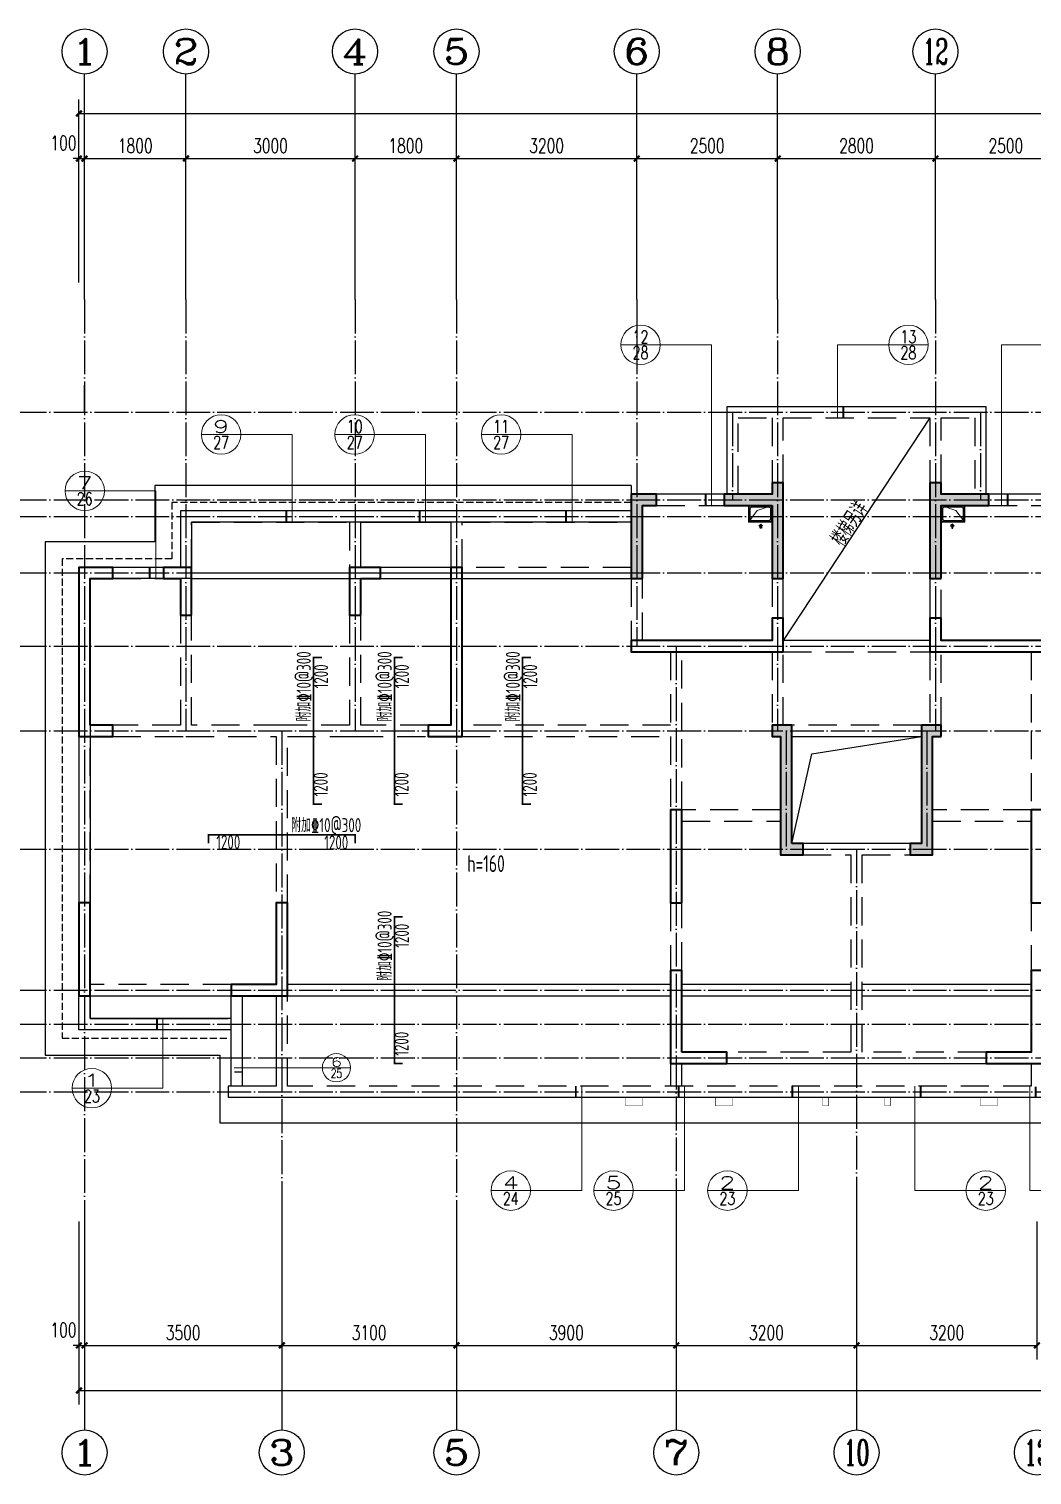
# Model space of a CAD drawing. Extents: x 393367 to 3005760, y 4998 to 826018.
# Drawn here: x 2491823 to 2509626, y 205050 to 230700 of the extents above; entities that cross this region are included whole.
import ezdxf
from ezdxf.enums import TextEntityAlignment as Align

# ---------------------------------------------------------------- set-up
doc = ezdxf.new("R2010")
doc.units = 0
doc.header["$LTSCALE"] = 1000
for name, pattern in [('#P_--_20B1_001_t3$0$DASH', [0.35, 0.25, -0.1]), ('DASHED', [0.75, 0.5, -0.25]), ('DOTE', [2.42, 2, -0.2, 0.02, -0.2])]:
    doc.linetypes.add(name, pattern=pattern)
doc.layers.get('0').update_dxf_attribs({"linetype": 'CONTINUOUS'})
doc.layers.get('Defpoints').update_dxf_attribs({"linetype": 'CONTINUOUS'})
for name, color, linetype in [('AXIS', 3, 'CONTINUOUS'), ('AXIS_TEXT', 7, 'CONTINUOUS'), ('DOTE', 8, 'DOTE'), ('PUB_HATCH', 8, 'CONTINUOUS'), ('PUB_TEXT', 7, 'CONTINUOUS'), ('ROOF', 183, 'CONTINUOUS'), ('S-引出线', 40, 'CONTINUOUS'), ('S-板负筋', 13, 'CONTINUOUS'), ('S-板负筋文字', 4, 'CONTINUOUS'), ('S-板负筋标注', 7, 'CONTINUOUS'), ('S-梁', 4, 'DASHED'), ('S-梁实线', 4, 'CONTINUOUS'), ('S-楼板文字', 7, 'CONTINUOUS'), ('S-洞口边线', 7, 'CONTINUOUS'), ('S-砼墙', 150, 'CONTINUOUS'), ('S-砼墙填充', 251, 'CONTINUOUS'), ('建筑-排气道', 9, 'CONTINUOUS'), ('看线', 251, 'CONTINUOUS')]:
    doc.layers.add(name, color=color, linetype=linetype)
for name, color, linetype, lineweight in [('DIM_IDEN', 3, 'CONTINUOUS', 15), ('LVTRY', 1, 'CONTINUOUS', 13), ('立面-洞口示意', 214, 'CONTINUOUS', 13)]:
    doc.layers.add(name, color=color, linetype=linetype, lineweight=lineweight)
doc.styles.add('_TCH_AXIS', font='COMPLEX', dxfattribs={"bigfont": 'GBCBIG'})
doc.styles.add('_TCH_DIM_T3', font='SIMPLEX', dxfattribs={"width": 0.705882, "bigfont": 'GBCBIG'})
doc.styles.add('_TCH_LABEL', font='COMPLEX', dxfattribs={"bigfont": 'GBCBIG'})
doc.styles.add('COMPLEX', font='COMPLEX')
doc.styles.add('TSSD_Rein', font='Tssdeng.shx', dxfattribs={"width": 0.7, "bigfont": 'hztxt.shx'})
doc.dimstyles.new('_TCH_ARCH&&100', dxfattribs={"dimtxt": 255, "dimasz": 100, "dimexe": 250, "dimexo": 300, "dimgap": 100, "dimtad": 1, "dimdec": 0, "dimzin": 0, "dimdsep": 46, "dimtxsty": '_TCH_DIM_T3', "dimblk": 'ARCHTICK', "dimcen": 0.09, "dimclrt": 7, "dimazin": 2, "dimtfac": 1, "dimtdec": 0, "dimtix": 1, "dimtmove": 2, "dimatfit": 3, "dimldrblk": 'ARCHTICK', "dimfxl": 1, "dimtolj": 1, "dimtzin": 0, "dimarcsym": 0})

# ---------------------------------------------------------------- blocks, each defined once
blk = doc.blocks.new('_ArchTick')
at = {"color": 0, "linetype": 'ByBlock', "const_width": 0.4}
blk.add_lwpolyline([(-0.5, -0.5), (0.5, 0.5)], dxfattribs=at)
blk = doc.blocks.new('*D3238')
at = {"layer": 'AXIS', "color": 0, "lineweight": -2}
for p, q in [((6700, 4500), (6700, 2050)), ((6800, 4500), (6800, 2050)), ((6700, 2300), (6600, 2300)), ((6700, 2300), (6800, 2300)), ((6800, 2300), (6900, 2300))]:
    blk.add_line(p, q, dxfattribs=at)
at = {"layer": 'Defpoints', "color": 0}
for p in [(6700, 4800), (6800, 4800), (6800, 2300)]:
    blk.add_point(p, dxfattribs=at)
at = {"layer": 'AXIS', "color": 0, "lineweight": -2, "xscale": 100, "yscale": 100, "zscale": 100}
blk.add_blockref('_ArchTick', (6700, 2300), dxfattribs=at)
at = {"layer": 'AXIS', "color": 0, "lineweight": -2, "xscale": 100, "yscale": 100, "zscale": 100, "rotation": 180}
blk.add_blockref('_ArchTick', (6800, 2300), dxfattribs=at)
at = {"layer": 'AXIS', "color": 7, "insert": (6425, 2575), "char_height": 255, "attachment_point": 5, "style": '_TCH_DIM_T3'}
blk.add_mtext('\\A1;100', dxfattribs=at)
blk = doc.blocks.new('*D3239')
at = {"layer": 'AXIS', "color": 0, "lineweight": -2}
for p, q in [((6800, 4500), (6800, 2050)), ((10300, 4500), (10300, 2050)), ((6800, 2300), (10300, 2300))]:
    blk.add_line(p, q, dxfattribs=at)
at = {"layer": 'Defpoints', "color": 0}
for p in [(6800, 4800), (10300, 4800), (10300, 2300)]:
    blk.add_point(p, dxfattribs=at)
at = {"layer": 'AXIS', "color": 0, "lineweight": -2, "xscale": 100, "yscale": 100, "zscale": 100, "rotation": 180}
blk.add_blockref('_ArchTick', (6800, 2300), dxfattribs=at)
at = {"layer": 'AXIS', "color": 0, "lineweight": -2, "xscale": 100, "yscale": 100, "zscale": 100}
blk.add_blockref('_ArchTick', (10300, 2300), dxfattribs=at)
at = {"layer": 'AXIS', "color": 7, "insert": (8550, 2527), "char_height": 255, "attachment_point": 5, "style": '_TCH_DIM_T3'}
blk.add_mtext('\\A1;3500', dxfattribs=at)
blk = doc.blocks.new('*D3240')
at = {"layer": 'AXIS', "color": 0, "lineweight": -2}
for p, q in [((10300, 4500), (10300, 2050)), ((13400, 4500), (13400, 2050)), ((10300, 2300), (13400, 2300))]:
    blk.add_line(p, q, dxfattribs=at)
at = {"layer": 'Defpoints', "color": 0}
for p in [(10300, 4800), (13400, 4800), (13400, 2300)]:
    blk.add_point(p, dxfattribs=at)
at = {"layer": 'AXIS', "color": 0, "lineweight": -2, "xscale": 100, "yscale": 100, "zscale": 100, "rotation": 180}
blk.add_blockref('_ArchTick', (10300, 2300), dxfattribs=at)
at = {"layer": 'AXIS', "color": 0, "lineweight": -2, "xscale": 100, "yscale": 100, "zscale": 100}
blk.add_blockref('_ArchTick', (13400, 2300), dxfattribs=at)
at = {"layer": 'AXIS', "color": 7, "insert": (11850, 2527), "char_height": 255, "attachment_point": 5, "style": '_TCH_DIM_T3'}
blk.add_mtext('\\A1;3100', dxfattribs=at)
blk = doc.blocks.new('*D3241')
at = {"layer": 'AXIS', "color": 0, "lineweight": -2}
for p, q in [((13400, 4500), (13400, 2050)), ((17300, 4500), (17300, 2050)), ((13400, 2300), (17300, 2300))]:
    blk.add_line(p, q, dxfattribs=at)
at = {"layer": 'Defpoints', "color": 0}
for p in [(13400, 4800), (17300, 4800), (17300, 2300)]:
    blk.add_point(p, dxfattribs=at)
at = {"layer": 'AXIS', "color": 0, "lineweight": -2, "xscale": 100, "yscale": 100, "zscale": 100, "rotation": 180}
blk.add_blockref('_ArchTick', (13400, 2300), dxfattribs=at)
at = {"layer": 'AXIS', "color": 0, "lineweight": -2, "xscale": 100, "yscale": 100, "zscale": 100}
blk.add_blockref('_ArchTick', (17300, 2300), dxfattribs=at)
at = {"layer": 'AXIS', "color": 7, "insert": (15350, 2527), "char_height": 255, "attachment_point": 5, "style": '_TCH_DIM_T3'}
blk.add_mtext('\\A1;3900', dxfattribs=at)
blk = doc.blocks.new('*D3242')
at = {"layer": 'AXIS', "color": 0, "lineweight": -2}
for p, q in [((17300, 4500), (17300, 2050)), ((20500, 4500), (20500, 2050)), ((17300, 2300), (20500, 2300))]:
    blk.add_line(p, q, dxfattribs=at)
at = {"layer": 'Defpoints', "color": 0}
for p in [(17300, 4800), (20500, 4800), (20500, 2300)]:
    blk.add_point(p, dxfattribs=at)
at = {"layer": 'AXIS', "color": 0, "lineweight": -2, "xscale": 100, "yscale": 100, "zscale": 100, "rotation": 180}
blk.add_blockref('_ArchTick', (17300, 2300), dxfattribs=at)
at = {"layer": 'AXIS', "color": 0, "lineweight": -2, "xscale": 100, "yscale": 100, "zscale": 100}
blk.add_blockref('_ArchTick', (20500, 2300), dxfattribs=at)
at = {"layer": 'AXIS', "color": 7, "insert": (18900, 2527), "char_height": 255, "attachment_point": 5, "style": '_TCH_DIM_T3'}
blk.add_mtext('\\A1;3200', dxfattribs=at)
blk = doc.blocks.new('*D3243')
at = {"layer": 'AXIS', "color": 0, "lineweight": -2}
for p, q in [((20500, 4500), (20500, 2050)), ((23700, 4500), (23700, 2050)), ((20500, 2300), (23700, 2300))]:
    blk.add_line(p, q, dxfattribs=at)
at = {"layer": 'Defpoints', "color": 0}
for p in [(20500, 4800), (23700, 4800), (23700, 2300)]:
    blk.add_point(p, dxfattribs=at)
at = {"layer": 'AXIS', "color": 0, "lineweight": -2, "xscale": 100, "yscale": 100, "zscale": 100, "rotation": 180}
blk.add_blockref('_ArchTick', (20500, 2300), dxfattribs=at)
at = {"layer": 'AXIS', "color": 0, "lineweight": -2, "xscale": 100, "yscale": 100, "zscale": 100}
blk.add_blockref('_ArchTick', (23700, 2300), dxfattribs=at)
at = {"layer": 'AXIS', "color": 7, "insert": (22100, 2527), "char_height": 255, "attachment_point": 5, "style": '_TCH_DIM_T3'}
blk.add_mtext('\\A1;3200', dxfattribs=at)
blk = doc.blocks.new('*D3247')
at = {"layer": 'AXIS', "color": 0, "lineweight": -2}
for p, q in [((6700, 4500), (6700, 1250)), ((61700, 4500), (61700, 1250)), ((6700, 1500), (61700, 1500))]:
    blk.add_line(p, q, dxfattribs=at)
at = {"layer": 'Defpoints', "color": 0}
for p in [(6700, 4800), (61700, 4800), (61700, 1500)]:
    blk.add_point(p, dxfattribs=at)
at = {"layer": 'AXIS', "color": 0, "lineweight": -2, "xscale": 100, "yscale": 100, "zscale": 100, "rotation": 180}
blk.add_blockref('_ArchTick', (6700, 1500), dxfattribs=at)
at = {"layer": 'AXIS', "color": 0, "lineweight": -2, "xscale": 100, "yscale": 100, "zscale": 100}
blk.add_blockref('_ArchTick', (61700, 1500), dxfattribs=at)
at = {"layer": 'AXIS', "color": 7, "insert": (34200, 1727), "char_height": 255, "attachment_point": 5, "style": '_TCH_DIM_T3'}
blk.add_mtext('\\A1;55000', dxfattribs=at)
blk = doc.blocks.new('*D3248')
at = {"layer": 'AXIS', "color": 0, "lineweight": -2}
for p, q in [((6700, 21150), (6700, 23600)), ((6800, 21150), (6800, 23600)), ((6700, 23350), (6600, 23350)), ((6700, 23350), (6800, 23350)), ((6800, 23350), (6900, 23350))]:
    blk.add_line(p, q, dxfattribs=at)
at = {"layer": 'Defpoints', "color": 0}
for p in [(6800, 23350), (6700, 20850), (6800, 20850)]:
    blk.add_point(p, dxfattribs=at)
at = {"layer": 'AXIS', "color": 0, "lineweight": -2, "xscale": 100, "yscale": 100, "zscale": 100}
blk.add_blockref('_ArchTick', (6700, 23350), dxfattribs=at)
at = {"layer": 'AXIS', "color": 0, "lineweight": -2, "xscale": 100, "yscale": 100, "zscale": 100, "rotation": 180}
blk.add_blockref('_ArchTick', (6800, 23350), dxfattribs=at)
at = {"layer": 'AXIS', "color": 7, "insert": (6425, 23625), "char_height": 255, "attachment_point": 5, "style": '_TCH_DIM_T3'}
blk.add_mtext('\\A1;100', dxfattribs=at)
blk = doc.blocks.new('*D3249')
at = {"layer": 'AXIS', "color": 0, "lineweight": -2}
for p, q in [((6800, 21150), (6800, 23600)), ((8600, 21150), (8600, 23600)), ((6800, 23350), (8600, 23350))]:
    blk.add_line(p, q, dxfattribs=at)
at = {"layer": 'Defpoints', "color": 0}
for p in [(8600, 23350), (6800, 20850), (8600, 20850)]:
    blk.add_point(p, dxfattribs=at)
at = {"layer": 'AXIS', "color": 0, "lineweight": -2, "xscale": 100, "yscale": 100, "zscale": 100, "rotation": 180}
blk.add_blockref('_ArchTick', (6800, 23350), dxfattribs=at)
at = {"layer": 'AXIS', "color": 0, "lineweight": -2, "xscale": 100, "yscale": 100, "zscale": 100}
blk.add_blockref('_ArchTick', (8600, 23350), dxfattribs=at)
at = {"layer": 'AXIS', "color": 7, "insert": (7700, 23577), "char_height": 255, "attachment_point": 5, "style": '_TCH_DIM_T3'}
blk.add_mtext('\\A1;1800', dxfattribs=at)
blk = doc.blocks.new('*D3250')
at = {"layer": 'AXIS', "color": 0, "lineweight": -2}
for p, q in [((8600, 21150), (8600, 23600)), ((11600, 21150), (11600, 23600)), ((8600, 23350), (11600, 23350))]:
    blk.add_line(p, q, dxfattribs=at)
at = {"layer": 'Defpoints', "color": 0}
for p in [(11600, 23350), (8600, 20850), (11600, 20850)]:
    blk.add_point(p, dxfattribs=at)
at = {"layer": 'AXIS', "color": 0, "lineweight": -2, "xscale": 100, "yscale": 100, "zscale": 100, "rotation": 180}
blk.add_blockref('_ArchTick', (8600, 23350), dxfattribs=at)
at = {"layer": 'AXIS', "color": 0, "lineweight": -2, "xscale": 100, "yscale": 100, "zscale": 100}
blk.add_blockref('_ArchTick', (11600, 23350), dxfattribs=at)
at = {"layer": 'AXIS', "color": 7, "insert": (10100, 23577), "char_height": 255, "attachment_point": 5, "style": '_TCH_DIM_T3'}
blk.add_mtext('\\A1;3000', dxfattribs=at)
blk = doc.blocks.new('*D3251')
at = {"layer": 'AXIS', "color": 0, "lineweight": -2}
for p, q in [((11600, 21150), (11600, 23600)), ((13400, 21150), (13400, 23600)), ((11600, 23350), (13400, 23350))]:
    blk.add_line(p, q, dxfattribs=at)
at = {"layer": 'Defpoints', "color": 0}
for p in [(13400, 23350), (11600, 20850), (13400, 20850)]:
    blk.add_point(p, dxfattribs=at)
at = {"layer": 'AXIS', "color": 0, "lineweight": -2, "xscale": 100, "yscale": 100, "zscale": 100, "rotation": 180}
blk.add_blockref('_ArchTick', (11600, 23350), dxfattribs=at)
at = {"layer": 'AXIS', "color": 0, "lineweight": -2, "xscale": 100, "yscale": 100, "zscale": 100}
blk.add_blockref('_ArchTick', (13400, 23350), dxfattribs=at)
at = {"layer": 'AXIS', "color": 7, "insert": (12500, 23577), "char_height": 255, "attachment_point": 5, "style": '_TCH_DIM_T3'}
blk.add_mtext('\\A1;1800', dxfattribs=at)
blk = doc.blocks.new('*D3252')
at = {"layer": 'AXIS', "color": 0, "lineweight": -2}
for p, q in [((13400, 21150), (13400, 23600)), ((16600, 21150), (16600, 23600)), ((13400, 23350), (16600, 23350))]:
    blk.add_line(p, q, dxfattribs=at)
at = {"layer": 'Defpoints', "color": 0}
for p in [(16600, 23350), (13400, 20850), (16600, 20850)]:
    blk.add_point(p, dxfattribs=at)
at = {"layer": 'AXIS', "color": 0, "lineweight": -2, "xscale": 100, "yscale": 100, "zscale": 100, "rotation": 180}
blk.add_blockref('_ArchTick', (13400, 23350), dxfattribs=at)
at = {"layer": 'AXIS', "color": 0, "lineweight": -2, "xscale": 100, "yscale": 100, "zscale": 100}
blk.add_blockref('_ArchTick', (16600, 23350), dxfattribs=at)
at = {"layer": 'AXIS', "color": 7, "insert": (15000, 23577), "char_height": 255, "attachment_point": 5, "style": '_TCH_DIM_T3'}
blk.add_mtext('\\A1;3200', dxfattribs=at)
blk = doc.blocks.new('*D3253')
at = {"layer": 'AXIS', "color": 0, "lineweight": -2}
for p, q in [((16600, 21150), (16600, 23600)), ((19100, 21150), (19100, 23600)), ((16600, 23350), (19100, 23350))]:
    blk.add_line(p, q, dxfattribs=at)
at = {"layer": 'Defpoints', "color": 0}
for p in [(19100, 23350), (16600, 20850), (19100, 20850)]:
    blk.add_point(p, dxfattribs=at)
at = {"layer": 'AXIS', "color": 0, "lineweight": -2, "xscale": 100, "yscale": 100, "zscale": 100, "rotation": 180}
blk.add_blockref('_ArchTick', (16600, 23350), dxfattribs=at)
at = {"layer": 'AXIS', "color": 0, "lineweight": -2, "xscale": 100, "yscale": 100, "zscale": 100}
blk.add_blockref('_ArchTick', (19100, 23350), dxfattribs=at)
at = {"layer": 'AXIS', "color": 7, "insert": (17850, 23577), "char_height": 255, "attachment_point": 5, "style": '_TCH_DIM_T3'}
blk.add_mtext('\\A1;2500', dxfattribs=at)
blk = doc.blocks.new('*D3254')
at = {"layer": 'AXIS', "color": 0, "lineweight": -2}
for p, q in [((19100, 21150), (19100, 23600)), ((21900, 21150), (21900, 23600)), ((19100, 23350), (21900, 23350))]:
    blk.add_line(p, q, dxfattribs=at)
at = {"layer": 'Defpoints', "color": 0}
for p in [(21900, 23350), (19100, 20850), (21900, 20850)]:
    blk.add_point(p, dxfattribs=at)
at = {"layer": 'AXIS', "color": 0, "lineweight": -2, "xscale": 100, "yscale": 100, "zscale": 100, "rotation": 180}
blk.add_blockref('_ArchTick', (19100, 23350), dxfattribs=at)
at = {"layer": 'AXIS', "color": 0, "lineweight": -2, "xscale": 100, "yscale": 100, "zscale": 100}
blk.add_blockref('_ArchTick', (21900, 23350), dxfattribs=at)
at = {"layer": 'AXIS', "color": 7, "insert": (20500, 23577), "char_height": 255, "attachment_point": 5, "style": '_TCH_DIM_T3'}
blk.add_mtext('\\A1;2800', dxfattribs=at)
blk = doc.blocks.new('*D3255')
at = {"layer": 'AXIS', "color": 0, "lineweight": -2}
for p, q in [((21900, 21150), (21900, 23600)), ((24400, 21150), (24400, 23600)), ((21900, 23350), (24400, 23350))]:
    blk.add_line(p, q, dxfattribs=at)
at = {"layer": 'Defpoints', "color": 0}
for p in [(24400, 23350), (21900, 20850), (24400, 20850)]:
    blk.add_point(p, dxfattribs=at)
at = {"layer": 'AXIS', "color": 0, "lineweight": -2, "xscale": 100, "yscale": 100, "zscale": 100, "rotation": 180}
blk.add_blockref('_ArchTick', (21900, 23350), dxfattribs=at)
at = {"layer": 'AXIS', "color": 0, "lineweight": -2, "xscale": 100, "yscale": 100, "zscale": 100}
blk.add_blockref('_ArchTick', (24400, 23350), dxfattribs=at)
at = {"layer": 'AXIS', "color": 7, "insert": (23150, 23577), "char_height": 255, "attachment_point": 5, "style": '_TCH_DIM_T3'}
blk.add_mtext('\\A1;2500', dxfattribs=at)
blk = doc.blocks.new('*D3260')
at = {"layer": 'AXIS', "color": 0, "lineweight": -2}
for p, q in [((6700, 21150), (6700, 24400)), ((61700, 21150), (61700, 24400)), ((6700, 24150), (61700, 24150))]:
    blk.add_line(p, q, dxfattribs=at)
at = {"layer": 'Defpoints', "color": 0}
for p in [(61700, 24150), (6700, 20850), (61700, 20850)]:
    blk.add_point(p, dxfattribs=at)
at = {"layer": 'AXIS', "color": 0, "lineweight": -2, "xscale": 100, "yscale": 100, "zscale": 100, "rotation": 180}
blk.add_blockref('_ArchTick', (6700, 24150), dxfattribs=at)
at = {"layer": 'AXIS', "color": 0, "lineweight": -2, "xscale": 100, "yscale": 100, "zscale": 100}
blk.add_blockref('_ArchTick', (61700, 24150), dxfattribs=at)
at = {"layer": 'AXIS', "color": 7, "insert": (34200, 24377), "char_height": 255, "attachment_point": 5, "style": '_TCH_DIM_T3'}
blk.add_mtext('\\A1;55000', dxfattribs=at)
blk = doc.blocks.new('_axiso')
blk.add_circle((0, 0), 0.5)
at = {"layer": 'AXIS_TEXT', "style": 'COMPLEX', "width": 1.041667}
blk.add_attdef('A', text='', height=0.56, dxfattribs=at).set_placement((-0.25, -0.28), (0.25, -0.28), align=Align.FIT)
blk = doc.blocks.new('A$C2BC4090B')
at = {"layer": 'S-砼墙填充'}
for points in [[(12300, 10500), (12300, 9200), (12500, 9200), (12500, 10900), (12300, 10900), (12300, 10700), (11450, 10700), (11450, 10500)], [(15300, 9200), (15300, 10500), (16150, 10500), (16150, 10700), (15300, 10700), (15300, 10900), (15100, 10900), (15100, 9200)], [(10000, 9200), (10000, 10500), (10250, 10500), (10250, 10700), (9800, 10700), (9800, 9200)], [(12650, 4500), (12650, 6600), (12300, 6600), (12300, 6400), (12450, 6400), (12450, 4300), (12850, 4300), (12850, 4500)], [(15300, 6400), (15300, 6600), (14950, 6600), (14950, 4500), (14750, 4500), (14750, 4300), (15150, 4300), (15150, 6400)]]:
    blk.add_hatch(color=142, dxfattribs=at).paths.add_polyline_path(points)
at = {"layer": 'S-梁'}
for p, q in [((11700, 10700), (11700, 12050)), ((11700, 12050), (12300, 12050)), ((12300, 12050), (12300, 10900)), ((12500, 12050), (15100, 12050)), ((12500, 10900), (12500, 12050)), ((15100, 12050), (15100, 10900)), ((15300, 12050), (15900, 12050)), ((15300, 10900), (15300, 12050)), ((15900, 12050), (15900, 10700)), ((10250, 10500), (11450, 10500)), ((16150, 10500), (17350, 10500)), ((2000, 10200), (4800, 10200)), ((2000, 9400), (2000, 10200)), ((4800, 10200), (4800, 9400)), ((6800, 9400), (6800, 10200)), ((6800, 10200), (9800, 10200)), ((9800, 9400), (6800, 9400)), ((600, 9200), (1500, 9200)), ((5350, 9200), (6600, 9200)), ((6800, 9200), (9800, 9200)), ((9800, 9200), (9800, 8100)), ((10000, 8100), (10000, 9200)), ((12300, 9200), (12300, 8500)), ((15300, 8500), (15300, 9200)), ((1800, 8550), (1800, 6600)), ((2000, 6600), (2000, 8550)), ((4800, 8550), (4800, 6600)), ((5000, 6600), (5000, 8550)), ((10500, 7900), (10500, 6600)), ((10700, 6500), (10700, 7900)), ((12300, 7900), (12300, 6600)), ((12500, 6600), (12500, 7900)), ((12500, 7900), (15100, 7900)), ((15100, 7900), (15100, 6600)), ((15300, 6600), (15300, 7900)), ((16900, 7900), (16900, 6500)), ((1800, 6600), (600, 6600)), ((3600, 6600), (2000, 6600)), ((4800, 6600), (3600, 6600)), ((6200, 6600), (5000, 6600)), ((10500, 6600), (6800, 6600)), ((10700, 5100), (10700, 6500)), ((14950, 6600), (12650, 6600)), ((16900, 6500), (16900, 5100)), ((200, 3450), (200, 6400)), ((600, 6400), (1900, 6400)), ((1900, 6400), (3500, 6400)), ((3500, 6400), (3500, 3450)), ((3700, 3450), (3700, 6400)), ((3700, 6400), (4900, 6400)), ((4900, 6400), (6200, 6400)), ((6800, 6400), (10500, 6400)), ((10500, 6400), (10500, 5000)), ((12450, 5100), (10700, 5100)), ((10700, 4900), (12450, 4900)), ((16900, 5100), (15150, 5100)), ((15150, 4900), (16900, 4900)), ((12850, 4300), (13700, 4300)), ((13700, 4300), (13700, 800)), ((13900, 4300), (14750, 4300)), ((13900, 800), (13900, 4300)), ((10500, 3450), (10500, 2250)), ((10700, 2250), (10700, 3450)), ((16900, 3450), (16900, 2250)), ((2700, 2000), (200, 2000)), ((3700, 200), (3700, 1800)), ((13700, 800), (11500, 800)), ((16100, 800), (13900, 800)), ((10500, 600), (10500, 200)), ((16900, 200), (3700, 200))]:
    blk.add_line(p, q, dxfattribs=at)
at = {"layer": 'S-梁实线'}
for p, q in [((11500, 12250), (11500, 10700)), ((12400, 12250), (11500, 12250)), ((15200, 12250), (12400, 12250)), ((16100, 12250), (15200, 12250)), ((16100, 10700), (16100, 12250)), ((11450, 10700), (10250, 10700)), ((17350, 10700), (16150, 10700)), ((4900, 10400), (1800, 10400)), ((1800, 10400), (1800, 9400)), ((6700, 10400), (4900, 10400)), ((9800, 10400), (6700, 10400)), ((5000, 9400), (5000, 10200)), ((5000, 10200), (6600, 10200)), ((6600, 10200), (6600, 9400)), ((1500, 9400), (600, 9400)), ((6600, 9400), (5350, 9400)), ((12500, 8500), (12500, 9200)), ((15100, 9200), (15100, 8500)), ((15100, 8100), (12500, 8100)), ((0, 6400), (0, 3450)), ((12650, 6400), (14950, 6400)), ((13800, 4500), (12850, 4500)), ((14750, 4500), (13800, 4500)), ((0, 1200), (0, 1800)), ((200, 1800), (2700, 1800)), ((200, 1400), (200, 1800)), ((2700, 200), (2700, 1800)), ((2900, 200), (2900, 1800)), ((3500, 1800), (3500, 200)), ((2700, 1400), (200, 1400)), ((2700, 1200), (0, 1200)), ((10700, 200), (10700, 600)), ((11500, 600), (16100, 600)), ((16900, 600), (16900, 200)), ((2650, 200), (2650, 0)), ((3500, 200), (2650, 200)), ((2650, 0), (3600, 0)), ((3600, 0), (24950, 0))]:
    blk.add_line(p, q, dxfattribs=at)
at = {"layer": 'S-梁实线', "color": 6}
for p, q in [((10500, 2000), (3700, 2000)), ((3700, 1800), (10500, 1800)), ((13700, 2000), (10700, 2000)), ((10700, 1800), (13700, 1800)), ((16900, 2000), (13900, 2000)), ((13900, 1800), (16900, 1800))]:
    blk.add_line(p, q, dxfattribs=at)
at = {"layer": 'S-砼墙', "color": 150, "lineweight": 35}
for points in [[(12300, 10500), (12300, 9200), (12500, 9200), (12500, 10900), (12300, 10900), (12300, 10700), (11450, 10700), (11450, 10500)], [(15300, 9200), (15300, 10500), (16150, 10500), (16150, 10700), (15300, 10700), (15300, 10900), (15100, 10900), (15100, 9200)], [(10000, 9200), (10000, 10500), (10250, 10500), (10250, 10700), (9800, 10700), (9800, 9200)], [(200, 6600), (200, 9200), (600, 9200), (600, 9400), (0, 9400), (0, 6400), (600, 6400), (600, 6600)], [(2000, 8550), (2000, 9400), (1500, 9400), (1500, 9200), (1800, 9200), (1800, 8550)], [(5000, 8550), (5000, 9200), (5350, 9200), (5350, 9400), (4800, 9400), (4800, 8550)], [(6800, 6400), (6800, 9400), (6600, 9400), (6600, 6600), (6200, 6600), (6200, 6400)], [(12500, 7900), (12500, 8500), (12300, 8500), (12300, 8100), (9800, 8100), (9800, 7900)], [(17800, 7900), (17800, 8100), (15300, 8100), (15300, 8500), (15100, 8500), (15100, 7900)], [(12650, 4500), (12650, 6600), (12300, 6600), (12300, 6400), (12450, 6400), (12450, 4300), (12850, 4300), (12850, 4500)], [(15300, 6400), (15300, 6600), (14950, 6600), (14950, 4500), (14750, 4500), (14750, 4300), (15150, 4300), (15150, 6400)], [(10700, 3450), (10700, 5100), (10500, 5100), (10500, 3450)], [(17100, 3450), (17100, 5100), (16900, 5100), (16900, 3450)], [(200, 3450), (0, 3450), (0, 1800), (200, 1800)], [(3700, 1800), (3700, 3450), (3500, 3450), (3500, 2000), (2700, 2000), (2700, 1800)], [(10700, 800), (10700, 2250), (10500, 2250), (10500, 600), (11500, 600), (11500, 800)], [(17100, 600), (17100, 2250), (16900, 2250), (16900, 800), (16100, 800), (16100, 600)]]:
    blk.add_lwpolyline(points, close=True, dxfattribs=at)
blk = doc.blocks.new('A$C6AE26E67')
at = {"color": 30, "const_width": 8}
for points in [[(10300, 450), (10300, 300), (10600, 300), (10600, 450)], [(11900, 450), (11900, 300), (12200, 300), (12200, 450)], [(13800, 450), (13800, 300), (13900, 300), (13900, 450)], [(15000, 450), (15000, 300), (14900, 300), (14900, 450)], [(16900, 450), (16900, 300), (16600, 300), (16600, 450)]]:
    blk.add_lwpolyline(points, dxfattribs=at)
at = {"layer": 'ROOF'}
blk.add_line((700, 12600), (700, 13080), dxfattribs=at)
at = {"layer": 'ROOF', "ltscale": 0.8}
for p, q in [((10400, 11300), (10400, 11150)), ((2600, 9750), (10400, 9750)), ((2600, 9650), (10400, 9650))]:
    blk.add_line(p, q, dxfattribs=at)
for points in [[(10400, 11300), (1950, 11300), (1950, 10300), (0, 10300), (0, 1200), (3100, 1200)], [(10400, 10650), (2600, 10650), (2600, 9750)], [(2600, 9650), (800, 9650), (800, 1850), (3250, 1850)]]:
    blk.add_lwpolyline(points, dxfattribs=at)
at = {"layer": '看线', "color": 202, "linetype": '#P_--_20B1_001_t3$0$DASH', "ltscale": 0.5}
blk.add_lwpolyline([(10400, 11000), (2250, 11000), (2250, 10000), (300, 10000), (300, 1500), (3250, 1500)], dxfattribs=at)
at = {"layer": '看线', "color": 201}
blk.add_lwpolyline([(3100, 1200), (3100, 0), (25700, 0), (25700, 1500), (28100, 1500)], dxfattribs=at)
blk = doc.blocks.new('A$C23552573')
at = {"layer": 'DIM_IDEN', "color": 150}
for p, q in [((12532, 15353), (11832, 15353)), ((13441, 15353), (12532, 15353)), ((13441, 12505), (13441, 15353)), ((15677, 15353), (16586, 15353)), ((15677, 14055), (15677, 15353)), ((17286, 15353), (16586, 15353)), ((18591, 15353), (19500, 15353)), ((18591, 12505), (18591, 15353)), ((20200, 15353), (19500, 15353)), ((2316, 14514), (2316, 14155)), ((5090, 13761), (4390, 13761)), ((5999, 13761), (5090, 13761)), ((5999, 12205), (5999, 13761)), ((7459, 13761), (6759, 13761)), ((8368, 13761), (7459, 13761)), ((8368, 12205), (8368, 13761)), ((10058, 13761), (9358, 13761)), ((10967, 13761), (10058, 13761)), ((10967, 12205), (10967, 13761)), ((21065, 13761), (21974, 13761)), ((21065, 12205), (21065, 13761)), ((22674, 13761), (21974, 13761)), ((23663, 13761), (24572, 13761)), ((23663, 12205), (23663, 13761)), ((25272, 13761), (24572, 13761)), ((26033, 13761), (26942, 13761)), ((26033, 12205), (26033, 13761)), ((27642, 13761), (26942, 13761)), ((2669, 12761), (1969, 12761)), ((3578, 12761), (2669, 12761)), ((3578, 11205), (3578, 12761)), ((28454, 12761), (29363, 12761)), ((28454, 11205), (28454, 12761)), ((30063, 12761), (29363, 12761)), ((3706, 3405), (3706, 2166)), ((28326, 3405), (28326, 2166)), ((4973, 2530), (5420, 2530)), ((5420, 2530), (6536, 2530)), ((7036, 2530), (6536, 2530)), ((25496, 2530), (24996, 2530)), ((26612, 2530), (25496, 2530)), ((27059, 2530), (26612, 2530)), ((2797, 2166), (2097, 2166)), ((3706, 2166), (2797, 2166)), ((11139, 2205), (11139, 350)), ((12962, 2195), (12962, 350)), ((14983, 2205), (14983, 350)), ((17049, 2205), (17049, 350)), ((19092, 2195), (19092, 350)), ((20893, 2205), (20893, 350)), ((28326, 2166), (29235, 2166)), ((29935, 2166), (29235, 2166)), ((10230, 350), (9530, 350)), ((11139, 350), (10230, 350)), ((12053, 350), (11353, 350)), ((12962, 350), (12053, 350)), ((14073, 350), (13373, 350)), ((14983, 350), (14073, 350)), ((17049, 350), (17958, 350)), ((18658, 350), (17958, 350)), ((19092, 350), (20001, 350)), ((20701, 350), (20001, 350)), ((20893, 350), (21802, 350)), ((22502, 350), (21802, 350))]:
    blk.add_line(p, q, dxfattribs=at)
for points, const_width in [([(15782, 14055), (15782, 14255)], 35), ([(13336, 12505), (13336, 12705)], 35), ([(18696, 12505), (18696, 12705)], 35), ([(5894, 12205), (5894, 12405)], 35), ([(8263, 12205), (8263, 12405)], 35), ([(10862, 12205), (10862, 12405)], 35), ([(21170, 12205), (21170, 12405)], 35), ([(23768, 12205), (23768, 12405)], 35), ([(26138, 12205), (26138, 12405)], 35), ([(3473, 11205), (3473, 11405)], 35), ([(28559, 11205), (28559, 11405)], 35), ([(3601, 3405), (3601, 3205)], 35), ([(28431, 3405), (28431, 3205)], 35), ([(4973, 2455), (5116, 2455)], 25), ([(27059, 2455), (26916, 2455)], 25), ([(11034, 2205), (11034, 2005)], 35), ([(12857, 2195), (12857, 1995)], 35), ([(14878, 2205), (14878, 2005)], 35), ([(17154, 2205), (17154, 2005)], 35), ([(19197, 2195), (19197, 1995)], 35), ([(20998, 2205), (20998, 2005)], 35)]:
    blk.add_lwpolyline(points, dxfattribs=dict(at, const_width=const_width))
for centre, radius in [((12182, 15353), 350), ((16936, 15353), 350), ((19850, 15353), 350), ((4740, 13761), 350), ((7109, 13761), 350), ((9708, 13761), 350), ((22324, 13761), 350), ((24922, 13761), 350), ((27292, 13761), 350), ((2319, 12761), 350), ((29713, 12761), 350), ((6786, 2530), 250), ((25246, 2530), 250), ((2447, 2166), 350), ((29585, 2166), 350), ((9880, 350), 350), ((11703, 350), 350), ((13723, 350), 350), ((18308, 350), 350), ((20351, 350), 350), ((22152, 350), 350)]:
    blk.add_circle(centre, radius, dxfattribs=at)
at = {"layer": 'PUB_TEXT', "style": '_TCH_LABEL'}
for s, height, width, p, p2 in [('12', 225.4, 0.905172, (12041, 15381), (12323, 15381)), ('13', 225.4, 0.905172, (16795, 15381), (17077, 15381)), ('12', 225.4, 0.905172, (19709, 15381), (19991, 15381)), ('28', 225.4, 0.772059, (12041, 15100), (12323, 15100)), ('28', 225.4, 0.772059, (16795, 15100), (17077, 15100)), ('28', 225.4, 0.772059, (19709, 15100), (19991, 15100)), ('9', 225, 1.875, (4599, 13790), (4880, 13790)), ('10', 225.4, 0.905172, (6969, 13790), (7250, 13790)), ('11', 225.4, 1.09375, (9567, 13790), (9849, 13790)), ('11', 225.4, 1.09375, (22183, 13790), (22465, 13790)), ('10', 225.4, 0.905172, (24782, 13790), (25063, 13790)), ('9', 225, 1.875, (27151, 13790), (27433, 13790)), ('27', 225.4, 0.772059, (4599, 13508), (4880, 13508)), ('27', 225.4, 0.772059, (6969, 13508), (7250, 13508)), ('27', 225.4, 0.772059, (9567, 13508), (9849, 13508)), ('27', 225.4, 0.772059, (22183, 13508), (22465, 13508)), ('27', 225.4, 0.772059, (24782, 13508), (25063, 13508)), ('27', 225.4, 0.772059, (27151, 13508), (27433, 13508)), ('7', 225, 1.875, (2178, 12790), (2460, 12790)), ('8', 225, 1.875, (29572, 12790), (29854, 12790)), ('26', 225.4, 0.772059, (2178, 12508), (2460, 12508)), ('26', 225.4, 0.772059, (29572, 12508), (29854, 12508)), ('6', 161, 1.875, (6686, 2550), (6887, 2550)), ('6', 161, 1.875, (25145, 2550), (25346, 2550)), ('1', 225, 2.916667, (2306, 2194), (2588, 2194)), ('25', 161, 0.772059, (6686, 2349), (6887, 2349)), ('25', 161, 0.772059, (25145, 2349), (25346, 2349)), ('3', 225, 1.875, (29444, 2194), (29726, 2194)), ('23', 225.4, 0.772059, (2306, 1913), (2588, 1913)), ('24', 225.4, 0.729167, (29444, 1913), (29726, 1913)), ('4', 225, 1.640625, (9739, 378), (10021, 378)), ('5', 225, 1.875, (11562, 378), (11843, 378)), ('2', 225, 1.875, (13583, 378), (13864, 378)), ('2', 225, 1.875, (18167, 378), (18449, 378)), ('5', 225, 1.875, (20210, 378), (20492, 378)), ('4', 225, 1.640625, (22011, 378), (22293, 378)), ('24', 225.4, 0.729167, (9739, 96), (10021, 96)), ('25', 225.4, 0.772059, (11562, 96), (11843, 96)), ('23', 225.4, 0.772059, (13583, 96), (13864, 96)), ('23', 225.4, 0.772059, (18167, 96), (18449, 96)), ('25', 225.4, 0.772059, (20210, 96), (20492, 96)), ('24', 225.4, 0.729167, (22011, 96), (22293, 96))]:
    blk.add_text(s, height=height, dxfattribs=dict(at, width=width)).set_placement(p, p2, align=Align.FIT)
blk = doc.blocks.new('*U2925')
h = blk.add_hatch(color=5)
h.set_gradient(color1=(0, 0, 255), rotation=180, tint=1)
h.paths.add_polyline_path([(0, 0), (-6.35, -6.35), (-6.35, -2.159), (-15, -2.159), (-15, 2.159), (-6.35, 2.159), (-6.35, 6.35)])
at = {"color": 0, "linetype": 'Continuous'}
blk.add_lwpolyline([(0, 0), (-6.35, -6.35), (-6.35, -2.159), (-15, -2.159), (-15, 2.159), (-6.35, 2.159), (-6.35, 6.35)], close=True, dxfattribs=at)
blk = doc.blocks.new('sgrsefv')
at = {"layer": 'PUB_HATCH'}
blk.add_hatch(color=256, dxfattribs=at).paths.add_polyline_path([(1112933, 840916), (1112933, 840646), (1113073, 840646), (1113073, 840661), (1112968, 840661), (1112948, 840681), (1112948, 840881), (1112968, 840901), (1113288, 840901), (1113308, 840881), (1113308, 840681), (1113288, 840661), (1113183, 840661), (1113183, 840646), (1113323, 840646), (1113323, 840916)])
at = {"layer": 'LVTRY', "color": 1}
for p, q in [((1113073, 840661), (1113073, 840646)), ((1113183, 840661), (1113183, 840646))]:
    blk.add_line(p, q, dxfattribs=at)
for points in [[(1112918, 840931), (1113338, 840931), (1113338, 840631), (1112918, 840631)], [(1112933, 840916), (1113323, 840916), (1113323, 840646), (1112933, 840646)], [(1113288, 840661), (1112968, 840661), (1112948, 840681), (1112948, 840881), (1112968, 840901), (1113288, 840901), (1113308, 840881), (1113308, 840681), (1113288, 840661)]]:
    blk.add_lwpolyline(points, close=True, dxfattribs=at)
at = {"layer": '立面-洞口示意'}
blk.add_lwpolyline([(1112918, 840931), (1113182, 840837), (1113338, 840631)], dxfattribs=at)
at = {"layer": '建筑-排气道', "xscale": -5, "yscale": 5, "zscale": 5, "rotation": 270}
blk.add_blockref('*U2925', (1113118, 840599), dxfattribs=at)
blk = doc.blocks.new('A$C427E36F2')
at = {"layer": 'AXIS'}
for p, q in [((6800, 20850), (6800, 24850)), ((8600, 20850), (8600, 24850)), ((11600, 20850), (11600, 24850)), ((13400, 20850), (13400, 24850)), ((16600, 20850), (16600, 24850)), ((19100, 20850), (19100, 24850)), ((21900, 20850), (21900, 24850)), ((6800, 4800), (6800, 800)), ((10300, 4800), (10300, 800)), ((13400, 4800), (13400, 800)), ((17300, 4800), (17300, 800)), ((20500, 4800), (20500, 800))]:
    blk.add_line(p, q, dxfattribs=at)
at = {"layer": 'DOTE', "linetype": 'DOTE', "ltscale": 0.3}
for p, q in [((6800, 20850), (6800, 4800)), ((8600, 20850), (8600, 13200)), ((11600, 20850), (11600, 13200)), ((13400, 20850), (13400, 4800)), ((16600, 20850), (16600, 14700)), ((19100, 20850), (19100, 13200)), ((21900, 20850), (21900, 13200)), ((4800, 18850), (63600, 18850)), ((18300, 18850), (18300, 17300)), ((22700, 18850), (22700, 17300)), ((4800, 17300), (63600, 17300)), ((4800, 17000), (63600, 17000)), ((4800, 16000), (63600, 16000)), ((4800, 14700), (63600, 14700)), ((17300, 14700), (17300, 4800)), ((4800, 13200), (63600, 13200)), ((10300, 13200), (10300, 4800)), ((19250, 13200), (19250, 11100)), ((21750, 13200), (21750, 11100)), ((4800, 11100), (63600, 11100)), ((20500, 11100), (20500, 4800)), ((4800, 8600), (63600, 8600)), ((4800, 8000), (63600, 8000)), ((4800, 7400), (63600, 7400)), ((4800, 6800), (63600, 6800))]:
    blk.add_line(p, q, dxfattribs=at)
at = {"layer": 'AXIS'}
ref = blk.add_blockref('_axiso', (6800, 25250), dxfattribs=dict(at, xscale=800, yscale=800, zscale=800))
ref.add_attrib('A', '1', dxfattribs={"layer": 'AXIS_TEXT', "height": 452.5, "style": '_TCH_AXIS', "width": 2.333333}).set_placement((6573.7, 25023.7), (7026.3, 25023.7), align=Align.FIT)
ref = blk.add_blockref('_axiso', (8600, 25250), dxfattribs=dict(at, xscale=800, yscale=800, zscale=800))
ref.add_attrib('A', '2', dxfattribs={"layer": 'AXIS_TEXT', "height": 452.5, "style": '_TCH_AXIS', "width": 1.5}).set_placement((8373.7, 25023.7), (8826.3, 25023.7), align=Align.FIT)
ref = blk.add_blockref('_axiso', (11600, 25250), dxfattribs=dict(at, xscale=800, yscale=800, zscale=800))
ref.add_attrib('A', '4', dxfattribs={"layer": 'AXIS_TEXT', "height": 452.5, "style": '_TCH_AXIS', "width": 1.3125}).set_placement((11373.7, 25023.7), (11826.3, 25023.7), align=Align.FIT)
ref = blk.add_blockref('_axiso', (13400, 25250), dxfattribs=dict(at, xscale=800, yscale=800, zscale=800))
ref.add_attrib('A', '5', dxfattribs={"layer": 'AXIS_TEXT', "height": 452.5, "style": '_TCH_AXIS', "width": 1.5}).set_placement((13173.7, 25023.7), (13626.3, 25023.7), align=Align.FIT)
ref = blk.add_blockref('_axiso', (16600, 25250), dxfattribs=dict(at, xscale=800, yscale=800, zscale=800))
ref.add_attrib('A', '6', dxfattribs={"layer": 'AXIS_TEXT', "height": 452.5, "style": '_TCH_AXIS', "width": 1.5}).set_placement((16373.7, 25023.7), (16826.3, 25023.7), align=Align.FIT)
ref = blk.add_blockref('_axiso', (19100, 25250), dxfattribs=dict(at, xscale=800, yscale=800, zscale=800))
ref.add_attrib('A', '8', dxfattribs={"layer": 'AXIS_TEXT', "height": 452.5, "style": '_TCH_AXIS', "width": 1.5}).set_placement((18873.7, 25023.7), (19326.3, 25023.7), align=Align.FIT)
ref = blk.add_blockref('_axiso', (21900, 25250), dxfattribs=dict(at, xscale=800, yscale=800, zscale=800))
ref.add_attrib('A', '12', dxfattribs={"layer": 'AXIS_TEXT', "height": 452.55, "style": '_TCH_AXIS', "width": 0.724138}).set_placement((21673.7, 25023.7), (22126.3, 25023.7), align=Align.FIT)
ref = blk.add_blockref('_axiso', (6800, 400), dxfattribs=dict(at, xscale=800, yscale=800, zscale=800))
ref.add_attrib('A', '1', dxfattribs={"layer": 'AXIS_TEXT', "height": 452.5, "style": '_TCH_AXIS', "width": 2.333333}).set_placement((6573.7, 173.7), (7026.3, 173.7), align=Align.FIT)
ref = blk.add_blockref('_axiso', (10300, 400), dxfattribs=dict(at, xscale=800, yscale=800, zscale=800))
ref.add_attrib('A', '3', dxfattribs={"layer": 'AXIS_TEXT', "height": 452.5, "style": '_TCH_AXIS', "width": 1.5}).set_placement((10073.7, 173.7), (10526.3, 173.7), align=Align.FIT)
ref = blk.add_blockref('_axiso', (13400, 400), dxfattribs=dict(at, xscale=800, yscale=800, zscale=800))
ref.add_attrib('A', '5', dxfattribs={"layer": 'AXIS_TEXT', "height": 452.5, "style": '_TCH_AXIS', "width": 1.5}).set_placement((13173.7, 173.7), (13626.3, 173.7), align=Align.FIT)
ref = blk.add_blockref('_axiso', (17300, 400), dxfattribs=dict(at, xscale=800, yscale=800, zscale=800))
ref.add_attrib('A', '7', dxfattribs={"layer": 'AXIS_TEXT', "height": 452.5, "style": '_TCH_AXIS', "width": 1.5}).set_placement((17073.7, 173.7), (17526.3, 173.7), align=Align.FIT)
ref = blk.add_blockref('_axiso', (20500, 400), dxfattribs=dict(at, xscale=800, yscale=800, zscale=800))
ref.add_attrib('A', '10', dxfattribs={"layer": 'AXIS_TEXT', "height": 452.55, "style": '_TCH_AXIS', "width": 0.724138}).set_placement((20273.7, 173.7), (20726.3, 173.7), align=Align.FIT)
ref = blk.add_blockref('_axiso', (23700, 400), dxfattribs=dict(at, xscale=800, yscale=800, zscale=800))
ref.add_attrib('A', '13', dxfattribs={"layer": 'AXIS_TEXT', "height": 452.55, "style": '_TCH_AXIS', "width": 0.724138}).set_placement((23473.7, 173.7), (23926.3, 173.7), align=Align.FIT)
for p1, p2, distance, picture, middle in [((6700, 20850), (61700, 20850), 3300, '*D3260', (34200, 24377.5)), ((6800, 20850), (8600, 20850), 2500, '*D3249', (7700, 23577.5)), ((8600, 20850), (11600, 20850), 2500, '*D3250', (10100, 23577.5)), ((11600, 20850), (13400, 20850), 2500, '*D3251', (12500, 23577.5)), ((13400, 20850), (16600, 20850), 2500, '*D3252', (15000, 23577.5)), ((16600, 20850), (19100, 20850), 2500, '*D3253', (17850, 23577.5)), ((19100, 20850), (21900, 20850), 2500, '*D3254', (20500, 23577.5)), ((21900, 20850), (24400, 20850), 2500, '*D3255', (23150, 23577.5)), ((6700, 4800), (61700, 4800), -3300, '*D3247', (34200, 1727.5)), ((6800, 4800), (10300, 4800), -2500, '*D3239', (8550, 2527.5)), ((10300, 4800), (13400, 4800), -2500, '*D3240', (11850, 2527.5)), ((13400, 4800), (17300, 4800), -2500, '*D3241', (15350, 2527.5)), ((17300, 4800), (20500, 4800), -2500, '*D3242', (18900, 2527.5)), ((20500, 4800), (23700, 4800), -2500, '*D3243', (22100, 2527.5))]:
    dim = blk.add_aligned_dim(p1=p1, p2=p2, distance=distance, dimstyle='_TCH_ARCH&&100', dxfattribs=at)
    dim.commit()
    dim.dimension.update_dxf_attribs({"geometry": picture, "text_midpoint": middle})
for base, p1, p2, picture, middle in [((6800, 23350), (6700, 20850), (6800, 20850), '*D3248', (6425, 23625)), ((6800, 2300), (6700, 4800), (6800, 4800), '*D3238', (6425, 2575))]:
    dim = blk.add_linear_dim(base=base, p1=p1, p2=p2, angle=0, dimstyle='_TCH_ARCH&&100', dxfattribs=at)
    dim.commit()
    dim.dimension.update_dxf_attribs({"geometry": picture, "text_midpoint": middle, "dimtype": 129})

msp = doc.modelspace()

# ---------------------------------------------------------------- linework, layer by layer
at = {"layer": 'S-引出线'}
msp.add_line((2507810.72139, 223800.17257), (2505210.6209, 219850.17223), dxfattribs=at)
at = {"layer": 'S-板负筋', "const_width": 30}
for points in [[(2497023.4543, 216950.17164), (2496873.4543, 216950.17164), (2496873.4543, 219550.17164), (2497023.4543, 219550.17164)], [(2498458.47437, 216950.17164), (2498308.47437, 216950.17164), (2498308.47437, 219550.17164), (2498458.47437, 219550.17164)], [(2500734.32063, 216950.17164), (2500584.32063, 216950.17164), (2500584.32063, 219550.17164), (2500734.32063, 219550.17164)], [(2495010.62109, 216254.73652), (2495010.62109, 216404.73652), (2497610.62109, 216404.73652), (2497610.62109, 216254.73652)], [(2498458.47437, 212350.17164), (2498308.47437, 212350.17164), (2498308.47437, 214950.17164), (2498458.47437, 214950.17164)]]:
    msp.add_lwpolyline(points, dxfattribs=at)
at = {"layer": 'S-洞口边线'}
msp.add_lwpolyline([(2505360.61761, 216250.17966), (2505717.73372, 217842.72731), (2507660.81397, 218150.12217)], dxfattribs=at)

# ---------------------------------------------------------------- block references
for name, p in [('A$C427E36F2', (2486010.61679, 205050.17205)), ('sgrsefv', (1395092.41859, -618681.20257))]:
    msp.add_blockref(name, p)
at = {"xscale": -1}
msp.add_blockref('sgrsefv', (3617929.00743, -618681.20257), dxfattribs=at)
at = {"layer": 'DIM_IDEN'}
for name, p in [('A$C23552573', (2490494.70898, 209745.5479)), ('A$C6AE26E67', (2492110.63578, 211300.1568))]:
    msp.add_blockref(name, p, dxfattribs=at)
at = {"layer": 'DOTE'}
msp.add_blockref('A$C2BC4090B', (2492710.61754, 211750.17227), dxfattribs=at)

# ---------------------------------------------------------------- texts
at = {"layer": 'S-板负筋文字', "style": 'TSSD_Rein', "width": 0.7}
for p in [(2496825.60453, 218417.8966), (2498260.62459, 218417.8966), (2500536.47086, 218417.8966), (2498260.62459, 213817.8966)]:
    msp.add_text('附加%%13210@300', height=250, rotation=90, dxfattribs=at).set_placement(p)
msp.add_text('附加%%13210@300', height=250, dxfattribs=at).set_placement((2496478.34604, 216452.58629))
at = {"layer": 'S-板负筋标注', "style": 'TSSD_Rein', "width": 0.7}
for p in [(2496882.93126, 219216.37541), (2498317.95132, 219216.37541), (2500593.79758, 219216.37541), (2496876.48315, 217300.51086), (2498311.50322, 217300.51086), (2500587.34948, 217300.51086), (2498317.95132, 214616.37541), (2498311.50322, 212700.51086)]:
    msp.add_text('1200', height=250, rotation=90, dxfattribs=at).set_placement(p, align=Align.TOP_CENTER)
for p in [(2495360.9603, 216401.70767), (2497276.82485, 216395.25957)]:
    msp.add_text('1200', height=250, dxfattribs=at).set_placement(p, align=Align.TOP_CENTER)
at = {"layer": 'S-楼板文字', "style": 'TSSD_Rein', "width": 0.7}
msp.add_text('楼梯另详', height=300, rotation=56.644959533, dxfattribs=at).set_placement((2506276.27373, 221497.1152))
msp.add_text('h=160', height=300, dxfattribs=at).set_placement((2499602.34246, 215745.84648))

doc.saveas('drawing.dxf')
